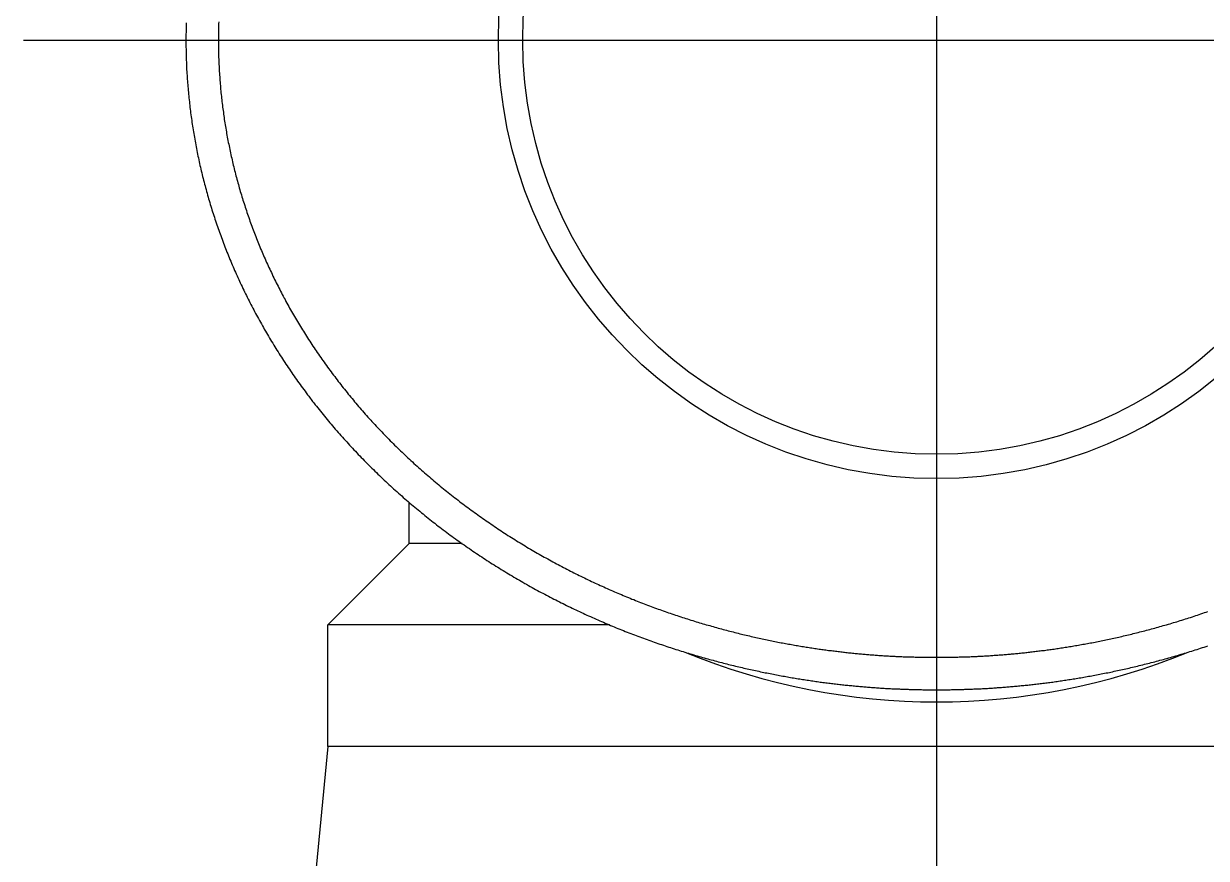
# Model space of a CAD drawing. Extents: x -42 to 69, y -46 to 10.
# Drawn here: x 46.01 to 60.59, y -10.07 to 0.2 of the extents above; entities that cross this region are included whole.
import ezdxf

# ---------------------------------------------------------------- set-up
doc = ezdxf.new("R2010")
doc.units = 0
doc.linetypes.add('CENTER', pattern=[50.8, 31.75, -6.35, 6.35, -6.35])
doc.layers.get('0').update_dxf_attribs({"linetype": 'CONTINUOUS'})
doc.layers.add('CENTER', color=1, linetype='CENTER')

msp = doc.modelspace()

# ---------------------------------------------------------------- linework, layer by layer
at = {"color": 7, "linetype": 'CONTINUOUS'}
for p, q in [((50.764, -6.2), (50.764, -5.692)), ((50.764, -6.2), (49.764, -7.2)), ((51.418, -6.2), (50.764, -6.2)), ((53.232, -7.2), (49.764, -7.2)), ((49.764, -8.7), (49.764, -7.2)), ((49.764, -8.7), (49.557, -10.848)), ((64.764, -8.7), (49.764, -8.7))]:
    msp.add_line(p, q, dxfattribs=at)
at = {"color": 7}
for points in [[(48.017, 0.214, 0), (48.017, 0.191, 0), (48.016, 0.168, 0), (48.015, 0.145, 0), (48.015, 0.122, 0), (48.015, 0.099, 0), (48.014, 0.075, 0), (48.014, 0.052, 0), (48.014, 0.029, 0), (48.014, 0.006, 0), (48.014, -0.017, 0), (48.014, -0.04, 0), (48.014, -0.064, 0), (48.014, -0.087, 0), (48.015, -0.11, 0), (48.015, -0.133, 0), (48.016, -0.156, 0), (48.016, -0.18, 0), (48.017, -0.203, 0), (48.017, -0.226, 0), (48.018, -0.249, 0), (48.019, -0.272, 0), (48.02, -0.295, 0), (48.021, -0.319, 0), (48.022, -0.342, 0), (48.023, -0.365, 0), (48.025, -0.388, 0), (48.026, -0.411, 0), (48.028, -0.434, 0), (48.029, -0.458, 0), (48.031, -0.481, 0), (48.032, -0.504, 0), (48.034, -0.527, 0), (48.036, -0.55, 0), (48.038, -0.573, 0), (48.04, -0.597, 0), (48.042, -0.62, 0), (48.044, -0.643, 0), (48.046, -0.666, 0), (48.048, -0.689, 0), (48.051, -0.712, 0), (48.053, -0.736, 0), (48.056, -0.759, 0), (48.058, -0.782, 0), (48.061, -0.805, 0), (48.063, -0.828, 0), (48.066, -0.851, 0), (48.069, -0.874, 0), (48.072, -0.897, 0), (48.075, -0.92, 0), (48.078, -0.944, 0), (48.082, -0.967, 0), (48.085, -0.99, 0), (48.088, -1.013, 0), (48.092, -1.036, 0), (48.095, -1.059, 0), (48.099, -1.082, 0), (48.103, -1.105, 0), (48.106, -1.128, 0), (48.11, -1.151, 0), (48.114, -1.174, 0), (48.118, -1.197, 0), (48.122, -1.221, 0), (48.126, -1.244, 0), (48.13, -1.267, 0), (48.135, -1.29, 0), (48.139, -1.313, 0), (48.144, -1.336, 0), (48.148, -1.359, 0), (48.153, -1.382, 0), (48.158, -1.405, 0), (48.162, -1.428, 0), (48.167, -1.451, 0), (48.172, -1.474, 0), (48.177, -1.497, 0), (48.182, -1.52, 0), (48.187, -1.543, 0), (48.193, -1.566, 0), (48.198, -1.588, 0), (48.203, -1.611, 0), (48.209, -1.634, 0), (48.215, -1.657, 0), (48.22, -1.68, 0), (48.226, -1.703, 0), (48.232, -1.726, 0), (48.238, -1.749, 0), (48.244, -1.772, 0), (48.25, -1.795, 0), (48.256, -1.817, 0), (48.262, -1.84, 0), (48.268, -1.863, 0), (48.275, -1.886, 0), (48.281, -1.909, 0), (48.288, -1.932, 0), (48.294, -1.954, 0), (48.301, -1.977, 0), (48.308, -2, 0), (48.314, -2.023, 0), (48.321, -2.046, 0), (48.328, -2.068, 0), (48.335, -2.091, 0), (48.343, -2.114, 0), (48.35, -2.137, 0), (48.357, -2.159, 0), (48.365, -2.182, 0), (48.372, -2.205, 0), (48.38, -2.227, 0), (48.387, -2.25, 0), (48.395, -2.273, 0), (48.403, -2.295, 0), (48.411, -2.318, 0), (48.419, -2.341, 0), (48.427, -2.363, 0), (48.435, -2.386, 0), (48.443, -2.408, 0), (48.451, -2.431, 0), (48.46, -2.453, 0), (48.468, -2.476, 0), (48.477, -2.499, 0), (48.485, -2.521, 0), (48.494, -2.544, 0), (48.503, -2.566, 0), (48.511, -2.588, 0), (48.52, -2.611, 0), (48.529, -2.633, 0), (48.538, -2.656, 0), (48.548, -2.678, 0), (48.557, -2.701, 0), (48.566, -2.723, 0), (48.576, -2.745, 0), (48.585, -2.768, 0), (48.595, -2.79, 0), (48.604, -2.812, 0), (48.614, -2.835, 0), (48.624, -2.857, 0), (48.634, -2.879, 0), (48.644, -2.902, 0), (48.654, -2.924, 0), (48.664, -2.946, 0), (48.674, -2.968, 0), (48.684, -2.99, 0), (48.695, -3.013, 0), (48.705, -3.035, 0), (48.716, -3.057, 0), (48.726, -3.079, 0), (48.737, -3.101, 0), (48.748, -3.123, 0), (48.759, -3.145, 0), (48.77, -3.167, 0), (48.781, -3.189, 0), (48.792, -3.211, 0), (48.803, -3.233, 0), (48.814, -3.255, 0), (48.826, -3.277, 0), (48.837, -3.299, 0), (48.849, -3.321, 0), (48.86, -3.343, 0), (48.872, -3.365, 0), (48.884, -3.387, 0), (48.895, -3.408, 0), (48.907, -3.43, 0), (48.919, -3.452, 0), (48.931, -3.474, 0), (48.944, -3.495, 0), (48.956, -3.517, 0), (48.968, -3.539, 0), (48.98, -3.561, 0), (48.993, -3.582, 0), (49.006, -3.604, 0), (49.018, -3.625, 0), (49.031, -3.647, 0), (49.044, -3.669, 0), (49.057, -3.69, 0), (49.07, -3.712, 0), (49.083, -3.733, 0), (49.096, -3.755, 0), (49.109, -3.776, 0), (49.123, -3.797, 0), (49.136, -3.819, 0), (49.149, -3.84, 0), (49.163, -3.862, 0), (49.177, -3.883, 0), (49.19, -3.904, 0), (49.204, -3.926, 0), (49.218, -3.947, 0), (49.232, -3.968, 0), (49.246, -3.989, 0), (49.26, -4.01, 0), (49.274, -4.031, 0), (49.289, -4.053, 0), (49.303, -4.074, 0), (49.318, -4.095, 0), (49.332, -4.116, 0), (49.347, -4.137, 0), (49.361, -4.158, 0), (49.376, -4.179, 0), (49.391, -4.2, 0), (49.406, -4.22, 0), (49.421, -4.241, 0), (49.436, -4.262, 0), (49.451, -4.283, 0), (49.466, -4.304, 0), (49.482, -4.324, 0), (49.497, -4.345, 0), (49.513, -4.366, 0), (49.528, -4.386, 0), (49.544, -4.407, 0), (49.559, -4.427, 0), (49.575, -4.448, 0), (49.591, -4.468, 0), (49.607, -4.489, 0), (49.623, -4.509, 0), (49.639, -4.529, 0), (49.655, -4.55, 0), (49.672, -4.57, 0), (49.688, -4.59, 0), (49.704, -4.61, 0), (49.721, -4.63, 0), (49.737, -4.651, 0), (49.754, -4.671, 0), (49.771, -4.691, 0), (49.788, -4.711, 0), (49.804, -4.731, 0), (49.821, -4.751, 0), (49.838, -4.77, 0), (49.855, -4.79, 0), (49.873, -4.81, 0), (49.89, -4.83, 0), (49.907, -4.849, 0), (49.925, -4.869, 0), (49.942, -4.889, 0), (49.959, -4.908, 0), (49.977, -4.928, 0), (49.995, -4.947, 0), (50.012, -4.967, 0), (50.03, -4.986, 0), (50.048, -5.005, 0), (50.066, -5.025, 0), (50.084, -5.044, 0), (50.102, -5.063, 0), (50.12, -5.082, 0), (50.138, -5.101, 0), (50.157, -5.12, 0), (50.175, -5.139, 0), (50.193, -5.158, 0), (50.212, -5.177, 0), (50.23, -5.196, 0), (50.249, -5.214, 0), (50.268, -5.233, 0), (50.286, -5.252, 0), (50.305, -5.27, 0), (50.324, -5.289, 0), (50.343, -5.307, 0), (50.362, -5.326, 0), (50.381, -5.344, 0), (50.4, -5.363, 0), (50.419, -5.381, 0), (50.438, -5.399, 0), (50.458, -5.417, 0), (50.477, -5.435, 0), (50.496, -5.453, 0), (50.516, -5.471, 0), (50.535, -5.489, 0), (50.555, -5.507, 0), (50.574, -5.525, 0), (50.594, -5.543, 0), (50.614, -5.56, 0), (50.633, -5.578, 0), (50.653, -5.596, 0), (50.673, -5.613, 0), (50.693, -5.631, 0), (50.713, -5.648, 0), (50.733, -5.665, 0), (50.753, -5.683, 0), (50.773, -5.7, 0), (50.794, -5.717, 0), (50.814, -5.734, 0), (50.834, -5.751, 0), (50.854, -5.768, 0), (50.875, -5.785, 0), (50.895, -5.802, 0), (50.916, -5.819, 0), (50.936, -5.835, 0), (50.957, -5.852, 0), (50.977, -5.869, 0), (50.998, -5.885, 0), (51.019, -5.902, 0), (51.04, -5.918, 0), (51.06, -5.934, 0), (51.081, -5.95, 0), (51.102, -5.967, 0), (51.123, -5.983, 0), (51.144, -5.999, 0), (51.165, -6.015, 0), (51.186, -6.031, 0), (51.207, -6.047, 0), (51.228, -6.062, 0), (51.249, -6.078, 0), (51.271, -6.094, 0), (51.292, -6.109, 0), (51.313, -6.125, 0), (51.335, -6.14, 0), (51.356, -6.156, 0), (51.377, -6.171, 0), (51.399, -6.186, 0), (51.42, -6.201, 0), (51.442, -6.216, 0), (51.463, -6.232, 0), (51.485, -6.246, 0), (51.507, -6.261, 0), (51.528, -6.276, 0), (51.55, -6.291, 0), (51.572, -6.306, 0), (51.593, -6.32, 0), (51.615, -6.335, 0), (51.637, -6.349, 0), (51.659, -6.364, 0), (51.681, -6.378, 0), (51.702, -6.392, 0), (51.724, -6.407, 0), (51.746, -6.421, 0), (51.768, -6.435, 0), (51.79, -6.449, 0), (51.812, -6.463, 0), (51.834, -6.477, 0), (51.856, -6.49, 0), (51.878, -6.504, 0), (51.9, -6.518, 0), (51.923, -6.531, 0), (51.945, -6.545, 0), (51.967, -6.558, 0), (51.989, -6.572, 0), (52.011, -6.585, 0), (52.033, -6.598, 0), (52.056, -6.611, 0), (52.078, -6.624, 0), (52.1, -6.637, 0), (52.123, -6.65, 0), (52.145, -6.663, 0), (52.167, -6.676, 0), (52.19, -6.689, 0), (52.212, -6.701, 0), (52.234, -6.714, 0), (52.257, -6.727, 0), (52.279, -6.739, 0), (52.301, -6.751, 0), (52.324, -6.764, 0), (52.346, -6.776, 0), (52.369, -6.788, 0), (52.391, -6.8, 0), (52.414, -6.812, 0), (52.436, -6.824, 0), (52.459, -6.836, 0), (52.481, -6.848, 0), (52.504, -6.859, 0), (52.526, -6.871, 0), (52.549, -6.883, 0), (52.571, -6.894, 0), (52.594, -6.906, 0), (52.616, -6.917, 0), (52.639, -6.928, 0), (52.661, -6.939, 0), (52.684, -6.951, 0), (52.706, -6.962, 0), (52.729, -6.973, 0), (52.752, -6.984, 0), (52.774, -6.994, 0), (52.797, -7.005, 0), (52.819, -7.016, 0), (52.842, -7.027, 0), (52.864, -7.037, 0), (52.887, -7.048, 0), (52.91, -7.058, 0), (52.932, -7.069, 0), (52.955, -7.079, 0), (52.977, -7.089, 0), (53, -7.099, 0), (53.023, -7.109, 0), (53.045, -7.119, 0), (53.068, -7.129, 0), (53.09, -7.139, 0), (53.113, -7.149, 0), (53.135, -7.159, 0), (53.158, -7.169, 0), (53.18, -7.178, 0), (53.203, -7.188, 0), (53.225, -7.197, 0), (53.248, -7.207, 0), (53.271, -7.216, 0), (53.293, -7.225, 0), (53.316, -7.235, 0), (53.338, -7.244, 0), (53.361, -7.253, 0), (53.383, -7.262, 0), (53.406, -7.271, 0), (53.428, -7.28, 0), (53.45, -7.289, 0), (53.473, -7.297, 0), (53.495, -7.306, 0), (53.518, -7.315, 0), (53.54, -7.323, 0), (53.563, -7.332, 0), (53.585, -7.34, 0), (53.608, -7.348, 0), (53.63, -7.357, 0), (53.652, -7.365, 0), (53.675, -7.373, 0), (53.697, -7.381, 0), (53.719, -7.389, 0), (53.742, -7.397, 0), (53.764, -7.405, 0), (53.786, -7.413, 0), (53.809, -7.421, 0), (53.831, -7.429, 0), (53.853, -7.436, 0), (53.875, -7.444, 0), (53.898, -7.451, 0), (53.92, -7.459, 0), (53.942, -7.466, 0), (53.964, -7.474, 0), (53.986, -7.481, 0), (54.008, -7.488, 0), (54.03, -7.495, 0), (54.053, -7.502, 0), (54.075, -7.509, 0), (54.096, -7.516, 0), (54.118, -7.523, 0), (54.141, -7.53, 0), (54.163, -7.537, 0), (54.184, -7.544, 0), (54.206, -7.55, 0), (54.228, -7.557, 0), (54.25, -7.563, 0), (54.272, -7.57, 0), (54.294, -7.576, 0), (54.315, -7.583, 0), (54.337, -7.589, 0), (54.359, -7.595, 0), (54.38, -7.601, 0), (54.402, -7.607, 0), (54.424, -7.613, 0), (54.445, -7.619, 0), (54.467, -7.625, 0), (54.488, -7.631, 0), (54.51, -7.637, 0), (54.531, -7.643, 0), (54.553, -7.648, 0), (54.574, -7.654, 0), (54.595, -7.66, 0), (54.617, -7.665, 0), (54.638, -7.671, 0), (54.659, -7.676, 0), (54.68, -7.681, 0), (54.701, -7.687, 0), (54.722, -7.692, 0), (54.743, -7.697, 0), (54.764, -7.702, 0), (54.785, -7.707, 0), (54.806, -7.712, 0), (54.827, -7.717, 0), (54.848, -7.722, 0), (54.869, -7.727, 0), (54.889, -7.732, 0), (54.91, -7.737, 0), (54.931, -7.741, 0), (54.951, -7.746, 0), (54.972, -7.75, 0), (54.992, -7.755, 0), (55.013, -7.759, 0), (55.033, -7.764, 0), (55.053, -7.768, 0), (55.073, -7.772, 0), (55.094, -7.777, 0), (55.114, -7.781, 0), (55.134, -7.785, 0), (55.154, -7.789, 0), (55.174, -7.793, 0), (55.194, -7.797, 0), (55.214, -7.801, 0), (55.233, -7.805, 0), (55.253, -7.809, 0), (55.273, -7.812, 0), (55.292, -7.816, 0), (55.312, -7.82, 0), (55.331, -7.823, 0), (55.351, -7.827, 0), (55.37, -7.831, 0), (55.389, -7.834, 0), (55.408, -7.837, 0), (55.427, -7.841, 0), (55.446, -7.844, 0), (55.465, -7.847, 0), (55.484, -7.851, 0), (55.503, -7.854, 0), (55.522, -7.857, 0), (55.54, -7.86, 0), (55.559, -7.863, 0), (55.578, -7.866, 0), (55.596, -7.869, 0), (55.614, -7.872, 0), (55.633, -7.875, 0), (55.651, -7.878, 0), (55.669, -7.88, 0), (55.687, -7.883, 0), (55.705, -7.886, 0), (55.723, -7.888, 0), (55.741, -7.891, 0), (55.759, -7.894, 0), (55.777, -7.896, 0), (55.795, -7.899, 0), (55.812, -7.901, 0), (55.83, -7.904, 0), (55.848, -7.906, 0), (55.865, -7.908, 0), (55.883, -7.911, 0), (55.9, -7.913, 0), (55.917, -7.915, 0), (55.935, -7.917, 0), (55.952, -7.919, 0), (55.969, -7.921, 0), (55.986, -7.923, 0), (56.004, -7.926, 0), (56.02, -7.928, 0), (56.038, -7.93, 0), (56.054, -7.931, 0), (56.071, -7.933, 0), (56.088, -7.935, 0), (56.105, -7.937, 0), (56.122, -7.939, 0), (56.138, -7.941, 0), (56.155, -7.942, 0), (56.172, -7.944, 0), (56.188, -7.946, 0), (56.205, -7.947, 0), (56.221, -7.949, 0), (56.237, -7.951, 0), (56.254, -7.952, 0), (56.27, -7.954, 0), (56.286, -7.955, 0), (56.303, -7.957, 0), (56.319, -7.958, 0), (56.335, -7.96, 0), (56.351, -7.961, 0), (56.367, -7.962, 0), (56.383, -7.964, 0), (56.399, -7.965, 0), (56.415, -7.966, 0), (56.431, -7.968, 0), (56.447, -7.969, 0), (56.463, -7.97, 0), (56.479, -7.971, 0), (56.495, -7.972, 0), (56.51, -7.973, 0), (56.526, -7.975, 0), (56.542, -7.976, 0), (56.557, -7.977, 0), (56.573, -7.978, 0), (56.589, -7.979, 0), (56.604, -7.98, 0), (56.62, -7.981, 0), (56.636, -7.982, 0), (56.651, -7.983, 0), (56.667, -7.983, 0), (56.682, -7.984, 0), (56.698, -7.985, 0), (56.713, -7.986, 0), (56.729, -7.987, 0), (56.744, -7.988, 0), (56.759, -7.988, 0), (56.775, -7.989, 0), (56.79, -7.99, 0), (56.806, -7.99, 0), (56.821, -7.991, 0), (56.836, -7.992, 0), (56.852, -7.992, 0), (56.867, -7.993, 0), (56.882, -7.993, 0), (56.898, -7.994, 0), (56.913, -7.994, 0), (56.928, -7.995, 0), (56.944, -7.995, 0), (56.959, -7.996, 0), (56.974, -7.996, 0), (56.989, -7.997, 0), (57.005, -7.997, 0), (57.02, -7.997, 0), (57.035, -7.998, 0), (57.05, -7.998, 0), (57.066, -7.998, 0), (57.081, -7.998, 0), (57.096, -7.999, 0), (57.111, -7.999, 0), (57.127, -7.999, 0), (57.142, -7.999, 0), (57.157, -7.999, 0), (57.172, -8, 0), (57.188, -8, 0), (57.203, -8, 0), (57.218, -8, 0), (57.233, -8, 0), (57.249, -8, 0), (57.264, -8, 0)], [(48.418, 0.224, 0), (48.417, 0.202, 0), (48.416, 0.18, 0), (48.416, 0.158, 0), (48.415, 0.137, 0), (48.415, 0.115, 0), (48.414, 0.093, 0), (48.414, 0.071, 0), (48.414, 0.049, 0), (48.414, 0.027, 0), (48.414, 0.006, 0), (48.414, -0.016, 0), (48.414, -0.038, 0), (48.414, -0.06, 0), (48.414, -0.082, 0), (48.415, -0.104, 0), (48.415, -0.125, 0), (48.416, -0.147, 0), (48.416, -0.169, 0), (48.417, -0.191, 0), (48.417, -0.213, 0), (48.418, -0.235, 0), (48.419, -0.257, 0), (48.42, -0.278, 0), (48.421, -0.3, 0), (48.422, -0.322, 0), (48.423, -0.344, 0), (48.424, -0.366, 0), (48.425, -0.388, 0), (48.427, -0.409, 0), (48.428, -0.431, 0), (48.43, -0.453, 0), (48.431, -0.475, 0), (48.433, -0.497, 0), (48.434, -0.519, 0), (48.436, -0.54, 0), (48.438, -0.562, 0), (48.44, -0.584, 0), (48.442, -0.606, 0), (48.444, -0.628, 0), (48.446, -0.649, 0), (48.449, -0.671, 0), (48.451, -0.693, 0), (48.453, -0.715, 0), (48.456, -0.737, 0), (48.458, -0.758, 0), (48.461, -0.78, 0), (48.463, -0.802, 0), (48.466, -0.824, 0), (48.469, -0.846, 0), (48.472, -0.867, 0), (48.475, -0.889, 0), (48.478, -0.911, 0), (48.481, -0.933, 0), (48.484, -0.954, 0), (48.487, -0.976, 0), (48.491, -0.998, 0), (48.494, -1.02, 0), (48.498, -1.042, 0), (48.501, -1.063, 0), (48.505, -1.085, 0), (48.508, -1.107, 0), (48.512, -1.129, 0), (48.516, -1.15, 0), (48.52, -1.172, 0), (48.524, -1.194, 0), (48.528, -1.215, 0), (48.532, -1.237, 0), (48.536, -1.259, 0), (48.541, -1.281, 0), (48.545, -1.302, 0), (48.549, -1.324, 0), (48.554, -1.346, 0), (48.558, -1.367, 0), (48.563, -1.389, 0), (48.568, -1.411, 0), (48.573, -1.432, 0), (48.578, -1.454, 0), (48.583, -1.476, 0), (48.587, -1.497, 0), (48.593, -1.519, 0), (48.598, -1.54, 0), (48.603, -1.562, 0), (48.608, -1.584, 0), (48.614, -1.605, 0), (48.619, -1.627, 0), (48.625, -1.649, 0), (48.63, -1.67, 0), (48.636, -1.692, 0), (48.642, -1.713, 0), (48.648, -1.735, 0), (48.654, -1.756, 0), (48.66, -1.778, 0), (48.666, -1.8, 0), (48.672, -1.821, 0), (48.678, -1.843, 0), (48.684, -1.864, 0), (48.691, -1.886, 0), (48.697, -1.907, 0), (48.704, -1.929, 0), (48.711, -1.95, 0), (48.717, -1.972, 0), (48.724, -1.993, 0), (48.731, -2.014, 0), (48.738, -2.036, 0), (48.745, -2.057, 0), (48.752, -2.079, 0), (48.759, -2.1, 0), (48.766, -2.122, 0), (48.773, -2.143, 0), (48.781, -2.164, 0), (48.788, -2.186, 0), (48.796, -2.207, 0), (48.803, -2.228, 0), (48.811, -2.25, 0), (48.819, -2.271, 0), (48.827, -2.292, 0), (48.834, -2.314, 0), (48.842, -2.335, 0), (48.85, -2.356, 0), (48.859, -2.378, 0), (48.867, -2.399, 0), (48.875, -2.42, 0), (48.883, -2.441, 0), (48.892, -2.463, 0), (48.9, -2.484, 0), (48.909, -2.505, 0), (48.918, -2.526, 0), (48.926, -2.547, 0), (48.935, -2.569, 0), (48.944, -2.59, 0), (48.953, -2.611, 0), (48.962, -2.632, 0), (48.971, -2.653, 0), (48.98, -2.674, 0), (48.99, -2.695, 0), (48.999, -2.716, 0), (49.008, -2.737, 0), (49.018, -2.758, 0), (49.028, -2.779, 0), (49.037, -2.8, 0), (49.047, -2.821, 0), (49.057, -2.842, 0), (49.067, -2.863, 0), (49.077, -2.884, 0), (49.087, -2.905, 0), (49.097, -2.926, 0), (49.107, -2.947, 0), (49.117, -2.968, 0), (49.128, -2.989, 0), (49.138, -3.01, 0), (49.149, -3.03, 0), (49.159, -3.051, 0), (49.17, -3.072, 0), (49.181, -3.093, 0), (49.191, -3.114, 0), (49.202, -3.134, 0), (49.213, -3.155, 0), (49.224, -3.176, 0), (49.236, -3.196, 0), (49.247, -3.217, 0), (49.258, -3.238, 0), (49.269, -3.258, 0), (49.281, -3.279, 0), (49.292, -3.3, 0), (49.304, -3.32, 0), (49.316, -3.341, 0), (49.327, -3.361, 0), (49.339, -3.382, 0), (49.351, -3.402, 0), (49.363, -3.423, 0), (49.375, -3.443, 0), (49.387, -3.464, 0), (49.4, -3.484, 0), (49.412, -3.504, 0), (49.424, -3.525, 0), (49.437, -3.545, 0), (49.449, -3.566, 0), (49.462, -3.586, 0), (49.475, -3.606, 0), (49.487, -3.626, 0), (49.5, -3.647, 0), (49.513, -3.667, 0), (49.526, -3.687, 0), (49.539, -3.707, 0), (49.553, -3.727, 0), (49.566, -3.748, 0), (49.579, -3.768, 0), (49.593, -3.788, 0), (49.606, -3.808, 0), (49.62, -3.828, 0), (49.633, -3.848, 0), (49.647, -3.868, 0), (49.661, -3.888, 0), (49.675, -3.908, 0), (49.688, -3.928, 0), (49.703, -3.947, 0), (49.717, -3.967, 0), (49.731, -3.987, 0), (49.745, -4.007, 0), (49.759, -4.027, 0), (49.774, -4.046, 0), (49.788, -4.066, 0), (49.803, -4.086, 0), (49.817, -4.105, 0), (49.832, -4.125, 0), (49.847, -4.144, 0), (49.862, -4.164, 0), (49.877, -4.184, 0), (49.892, -4.203, 0), (49.907, -4.222, 0), (49.922, -4.242, 0), (49.937, -4.261, 0), (49.952, -4.281, 0), (49.968, -4.3, 0), (49.983, -4.319, 0), (49.999, -4.338, 0), (50.014, -4.358, 0), (50.03, -4.377, 0), (50.046, -4.396, 0), (50.062, -4.415, 0), (50.078, -4.434, 0), (50.093, -4.453, 0), (50.109, -4.472, 0), (50.126, -4.491, 0), (50.142, -4.51, 0), (50.158, -4.529, 0), (50.174, -4.547, 0), (50.191, -4.566, 0), (50.207, -4.585, 0), (50.224, -4.604, 0), (50.24, -4.622, 0), (50.257, -4.641, 0), (50.274, -4.66, 0), (50.291, -4.678, 0), (50.307, -4.696, 0), (50.324, -4.715, 0), (50.341, -4.733, 0), (50.358, -4.752, 0), (50.376, -4.77, 0), (50.393, -4.788, 0), (50.41, -4.806, 0), (50.427, -4.825, 0), (50.445, -4.843, 0), (50.462, -4.861, 0), (50.48, -4.879, 0), (50.497, -4.897, 0), (50.515, -4.915, 0), (50.533, -4.933, 0), (50.55, -4.95, 0), (50.568, -4.968, 0), (50.586, -4.986, 0), (50.604, -5.003, 0), (50.622, -5.021, 0), (50.64, -5.039, 0), (50.658, -5.056, 0), (50.677, -5.074, 0), (50.695, -5.091, 0), (50.713, -5.108, 0), (50.731, -5.126, 0), (50.75, -5.143, 0), (50.768, -5.16, 0), (50.787, -5.177, 0), (50.806, -5.194, 0), (50.824, -5.212, 0), (50.843, -5.229, 0), (50.862, -5.245, 0), (50.88, -5.262, 0), (50.899, -5.279, 0), (50.918, -5.296, 0), (50.937, -5.313, 0), (50.956, -5.329, 0), (50.975, -5.346, 0), (50.994, -5.362, 0), (51.014, -5.379, 0), (51.033, -5.395, 0), (51.052, -5.412, 0), (51.071, -5.428, 0), (51.091, -5.444, 0), (51.11, -5.46, 0), (51.13, -5.477, 0), (51.149, -5.493, 0), (51.169, -5.509, 0), (51.188, -5.525, 0), (51.208, -5.541, 0), (51.227, -5.556, 0), (51.247, -5.572, 0), (51.267, -5.588, 0), (51.287, -5.604, 0), (51.307, -5.619, 0), (51.327, -5.635, 0), (51.347, -5.65, 0), (51.367, -5.665, 0), (51.387, -5.681, 0), (51.407, -5.696, 0), (51.427, -5.711, 0), (51.447, -5.726, 0), (51.467, -5.742, 0), (51.487, -5.757, 0), (51.508, -5.771, 0), (51.528, -5.786, 0), (51.548, -5.801, 0), (51.569, -5.816, 0), (51.589, -5.831, 0), (51.61, -5.845, 0), (51.63, -5.86, 0), (51.651, -5.874, 0), (51.671, -5.889, 0), (51.692, -5.903, 0), (51.713, -5.918, 0), (51.733, -5.932, 0), (51.754, -5.946, 0), (51.775, -5.96, 0), (51.795, -5.974, 0), (51.816, -5.988, 0), (51.837, -6.002, 0), (51.858, -6.016, 0), (51.879, -6.03, 0), (51.9, -6.043, 0), (51.921, -6.057, 0), (51.941, -6.071, 0), (51.962, -6.084, 0), (51.983, -6.098, 0), (52.005, -6.111, 0), (52.026, -6.124, 0), (52.047, -6.138, 0), (52.068, -6.151, 0), (52.089, -6.164, 0), (52.11, -6.177, 0), (52.131, -6.19, 0), (52.153, -6.203, 0), (52.174, -6.216, 0), (52.195, -6.229, 0), (52.216, -6.242, 0), (52.237, -6.254, 0), (52.259, -6.267, 0), (52.28, -6.279, 0), (52.301, -6.292, 0), (52.323, -6.304, 0), (52.344, -6.316, 0), (52.366, -6.329, 0), (52.387, -6.341, 0), (52.408, -6.353, 0), (52.43, -6.365, 0), (52.451, -6.377, 0), (52.473, -6.389, 0), (52.494, -6.401, 0), (52.516, -6.413, 0), (52.537, -6.424, 0), (52.559, -6.436, 0), (52.58, -6.448, 0), (52.602, -6.459, 0), (52.623, -6.47, 0), (52.645, -6.482, 0), (52.666, -6.493, 0), (52.688, -6.504, 0), (52.71, -6.516, 0), (52.731, -6.527, 0), (52.753, -6.538, 0), (52.774, -6.549, 0), (52.796, -6.559, 0), (52.818, -6.57, 0), (52.839, -6.581, 0), (52.861, -6.592, 0), (52.882, -6.602, 0), (52.904, -6.613, 0), (52.926, -6.623, 0), (52.947, -6.634, 0), (52.969, -6.644, 0), (52.991, -6.654, 0), (53.012, -6.665, 0), (53.034, -6.675, 0), (53.056, -6.685, 0), (53.077, -6.695, 0), (53.099, -6.705, 0), (53.12, -6.715, 0), (53.142, -6.725, 0), (53.164, -6.734, 0), (53.185, -6.744, 0), (53.207, -6.754, 0), (53.229, -6.763, 0), (53.251, -6.773, 0), (53.272, -6.782, 0), (53.294, -6.792, 0), (53.315, -6.801, 0), (53.337, -6.81, 0), (53.359, -6.819, 0), (53.38, -6.828, 0), (53.402, -6.838, 0), (53.423, -6.846, 0), (53.445, -6.855, 0), (53.467, -6.864, 0), (53.488, -6.873, 0), (53.51, -6.882, 0), (53.532, -6.89, 0), (53.553, -6.899, 0), (53.575, -6.908, 0), (53.596, -6.916, 0), (53.618, -6.924, 0), (53.639, -6.933, 0), (53.661, -6.941, 0), (53.682, -6.949, 0), (53.704, -6.957, 0), (53.726, -6.966, 0), (53.747, -6.974, 0), (53.769, -6.982, 0), (53.79, -6.989, 0), (53.812, -6.997, 0), (53.833, -7.005, 0), (53.854, -7.013, 0), (53.876, -7.021, 0), (53.897, -7.028, 0), (53.919, -7.036, 0), (53.94, -7.043, 0), (53.962, -7.051, 0), (53.983, -7.058, 0), (54.004, -7.065, 0), (54.026, -7.072, 0), (54.047, -7.08, 0), (54.068, -7.087, 0), (54.09, -7.094, 0), (54.111, -7.101, 0), (54.132, -7.108, 0), (54.153, -7.115, 0), (54.174, -7.121, 0), (54.196, -7.128, 0), (54.217, -7.135, 0), (54.238, -7.141, 0), (54.259, -7.148, 0), (54.28, -7.154, 0), (54.301, -7.161, 0), (54.322, -7.167, 0), (54.343, -7.174, 0), (54.364, -7.18, 0), (54.385, -7.186, 0), (54.406, -7.192, 0), (54.427, -7.198, 0), (54.448, -7.204, 0), (54.469, -7.21, 0), (54.49, -7.216, 0), (54.511, -7.222, 0), (54.531, -7.228, 0), (54.552, -7.234, 0), (54.573, -7.24, 0), (54.593, -7.245, 0), (54.614, -7.251, 0), (54.635, -7.256, 0), (54.655, -7.262, 0), (54.676, -7.267, 0), (54.696, -7.273, 0), (54.717, -7.278, 0), (54.737, -7.283, 0), (54.758, -7.288, 0), (54.778, -7.293, 0), (54.798, -7.299, 0), (54.818, -7.304, 0), (54.839, -7.309, 0), (54.859, -7.314, 0), (54.879, -7.318, 0), (54.899, -7.323, 0), (54.919, -7.328, 0), (54.939, -7.333, 0), (54.959, -7.337, 0), (54.979, -7.342, 0), (54.999, -7.346, 0), (55.019, -7.351, 0), (55.038, -7.355, 0), (55.058, -7.36, 0), (55.078, -7.364, 0), (55.097, -7.368, 0), (55.117, -7.373, 0), (55.136, -7.377, 0), (55.156, -7.381, 0), (55.175, -7.385, 0), (55.195, -7.389, 0), (55.214, -7.393, 0), (55.233, -7.397, 0), (55.252, -7.401, 0), (55.272, -7.405, 0), (55.291, -7.409, 0), (55.31, -7.412, 0), (55.329, -7.416, 0), (55.348, -7.42, 0), (55.367, -7.423, 0), (55.385, -7.427, 0), (55.404, -7.43, 0), (55.423, -7.434, 0), (55.441, -7.437, 0), (55.46, -7.44, 0), (55.478, -7.444, 0), (55.496, -7.447, 0), (55.515, -7.45, 0), (55.533, -7.453, 0), (55.551, -7.456, 0), (55.569, -7.459, 0), (55.587, -7.462, 0), (55.605, -7.465, 0), (55.623, -7.468, 0), (55.641, -7.471, 0), (55.659, -7.474, 0), (55.676, -7.477, 0), (55.694, -7.479, 0), (55.712, -7.482, 0), (55.729, -7.485, 0), (55.746, -7.488, 0), (55.764, -7.49, 0), (55.781, -7.493, 0), (55.798, -7.495, 0), (55.816, -7.498, 0), (55.833, -7.5, 0), (55.85, -7.502, 0), (55.867, -7.505, 0), (55.884, -7.507, 0), (55.901, -7.509, 0), (55.918, -7.512, 0), (55.934, -7.514, 0), (55.951, -7.516, 0), (55.968, -7.518, 0), (55.985, -7.52, 0), (56.001, -7.522, 0), (56.018, -7.524, 0), (56.034, -7.526, 0), (56.051, -7.528, 0), (56.067, -7.53, 0), (56.084, -7.532, 0), (56.1, -7.534, 0), (56.116, -7.536, 0), (56.132, -7.538, 0), (56.148, -7.539, 0), (56.164, -7.541, 0), (56.181, -7.543, 0), (56.197, -7.545, 0), (56.212, -7.546, 0), (56.228, -7.548, 0), (56.244, -7.549, 0), (56.26, -7.551, 0), (56.276, -7.552, 0), (56.292, -7.554, 0), (56.307, -7.555, 0), (56.323, -7.557, 0), (56.339, -7.558, 0), (56.354, -7.56, 0), (56.37, -7.561, 0), (56.385, -7.562, 0), (56.401, -7.564, 0), (56.416, -7.565, 0), (56.431, -7.566, 0), (56.447, -7.568, 0), (56.462, -7.569, 0), (56.477, -7.57, 0), (56.493, -7.571, 0), (56.508, -7.572, 0), (56.523, -7.573, 0), (56.538, -7.574, 0), (56.554, -7.576, 0), (56.569, -7.577, 0), (56.584, -7.578, 0), (56.599, -7.579, 0), (56.614, -7.58, 0), (56.629, -7.58, 0), (56.644, -7.581, 0), (56.659, -7.582, 0), (56.674, -7.583, 0), (56.689, -7.584, 0), (56.704, -7.585, 0), (56.719, -7.586, 0), (56.734, -7.586, 0), (56.749, -7.587, 0), (56.764, -7.588, 0), (56.778, -7.589, 0), (56.793, -7.589, 0), (56.808, -7.59, 0), (56.823, -7.591, 0), (56.837, -7.591, 0), (56.852, -7.592, 0), (56.867, -7.593, 0), (56.882, -7.593, 0), (56.897, -7.594, 0), (56.911, -7.594, 0), (56.926, -7.595, 0), (56.941, -7.595, 0), (56.955, -7.596, 0), (56.97, -7.596, 0), (56.985, -7.596, 0), (56.999, -7.597, 0), (57.014, -7.597, 0), (57.029, -7.597, 0), (57.044, -7.598, 0), (57.058, -7.598, 0), (57.073, -7.598, 0), (57.088, -7.599, 0), (57.102, -7.599, 0), (57.117, -7.599, 0), (57.132, -7.599, 0), (57.146, -7.599, 0), (57.161, -7.6, 0), (57.176, -7.6, 0), (57.19, -7.6, 0), (57.205, -7.6, 0), (57.22, -7.6, 0), (57.234, -7.6, 0), (57.249, -7.6, 0), (57.264, -7.6, 0)], [(57.264, -7.6, 0), (57.279, -7.6, 0), (57.293, -7.6, 0), (57.308, -7.6, 0), (57.323, -7.6, 0), (57.337, -7.6, 0), (57.352, -7.6, 0), (57.367, -7.6, 0), (57.381, -7.599, 0), (57.396, -7.599, 0), (57.411, -7.599, 0), (57.425, -7.599, 0), (57.44, -7.599, 0), (57.455, -7.598, 0), (57.469, -7.598, 0), (57.484, -7.598, 0), (57.499, -7.597, 0), (57.514, -7.597, 0), (57.528, -7.597, 0), (57.543, -7.596, 0), (57.558, -7.596, 0), (57.572, -7.595, 0), (57.587, -7.595, 0), (57.602, -7.595, 0), (57.616, -7.594, 0), (57.631, -7.594, 0), (57.646, -7.593, 0), (57.661, -7.592, 0), (57.675, -7.592, 0), (57.69, -7.591, 0), (57.705, -7.591, 0), (57.72, -7.59, 0), (57.735, -7.589, 0), (57.749, -7.589, 0), (57.764, -7.588, 0), (57.779, -7.587, 0), (57.794, -7.586, 0), (57.809, -7.586, 0), (57.824, -7.585, 0), (57.839, -7.584, 0), (57.854, -7.583, 0), (57.869, -7.582, 0), (57.884, -7.581, 0), (57.899, -7.58, 0), (57.914, -7.58, 0), (57.929, -7.579, 0), (57.944, -7.578, 0), (57.959, -7.577, 0), (57.974, -7.575, 0), (57.989, -7.574, 0), (58.005, -7.573, 0), (58.02, -7.572, 0), (58.035, -7.571, 0), (58.05, -7.57, 0), (58.066, -7.569, 0), (58.081, -7.568, 0), (58.096, -7.566, 0), (58.112, -7.565, 0), (58.127, -7.564, 0), (58.142, -7.562, 0), (58.158, -7.561, 0), (58.174, -7.56, 0), (58.189, -7.558, 0), (58.205, -7.557, 0), (58.22, -7.555, 0), (58.236, -7.554, 0), (58.252, -7.552, 0), (58.268, -7.551, 0), (58.283, -7.549, 0), (58.299, -7.548, 0), (58.315, -7.546, 0), (58.331, -7.545, 0), (58.347, -7.543, 0), (58.363, -7.541, 0), (58.379, -7.539, 0), (58.395, -7.538, 0), (58.412, -7.536, 0), (58.428, -7.534, 0), (58.444, -7.532, 0), (58.46, -7.53, 0), (58.477, -7.528, 0), (58.493, -7.526, 0), (58.51, -7.524, 0), (58.526, -7.522, 0), (58.543, -7.52, 0), (58.559, -7.518, 0), (58.576, -7.516, 0), (58.593, -7.514, 0), (58.61, -7.512, 0), (58.627, -7.509, 0), (58.643, -7.507, 0), (58.66, -7.505, 0), (58.677, -7.503, 0), (58.694, -7.5, 0), (58.712, -7.498, 0), (58.729, -7.495, 0), (58.746, -7.493, 0), (58.763, -7.49, 0), (58.781, -7.488, 0), (58.798, -7.485, 0), (58.816, -7.482, 0), (58.833, -7.48, 0), (58.851, -7.477, 0), (58.869, -7.474, 0), (58.886, -7.471, 0), (58.904, -7.468, 0), (58.922, -7.465, 0), (58.94, -7.462, 0), (58.958, -7.459, 0), (58.976, -7.456, 0), (58.995, -7.453, 0), (59.013, -7.45, 0), (59.031, -7.447, 0), (59.05, -7.444, 0), (59.068, -7.44, 0), (59.087, -7.437, 0), (59.105, -7.434, 0), (59.124, -7.43, 0), (59.142, -7.427, 0), (59.161, -7.423, 0), (59.18, -7.42, 0), (59.199, -7.416, 0), (59.218, -7.412, 0), (59.237, -7.408, 0), (59.256, -7.405, 0), (59.275, -7.401, 0), (59.294, -7.397, 0), (59.314, -7.393, 0), (59.333, -7.389, 0), (59.352, -7.385, 0), (59.372, -7.381, 0), (59.391, -7.377, 0), (59.411, -7.373, 0), (59.43, -7.368, 0), (59.45, -7.364, 0), (59.469, -7.36, 0), (59.489, -7.355, 0), (59.509, -7.351, 0), (59.529, -7.346, 0), (59.549, -7.342, 0), (59.569, -7.337, 0), (59.589, -7.333, 0), (59.608, -7.328, 0), (59.629, -7.323, 0), (59.649, -7.318, 0), (59.669, -7.313, 0), (59.689, -7.308, 0), (59.709, -7.303, 0), (59.729, -7.298, 0), (59.75, -7.293, 0), (59.77, -7.288, 0), (59.79, -7.283, 0), (59.811, -7.278, 0), (59.831, -7.272, 0), (59.852, -7.267, 0), (59.872, -7.262, 0), (59.893, -7.256, 0), (59.913, -7.251, 0), (59.934, -7.245, 0), (59.955, -7.239, 0), (59.975, -7.234, 0), (59.996, -7.228, 0), (60.017, -7.222, 0), (60.038, -7.216, 0), (60.059, -7.21, 0), (60.079, -7.204, 0), (60.1, -7.198, 0), (60.121, -7.192, 0), (60.142, -7.186, 0), (60.163, -7.18, 0), (60.184, -7.173, 0), (60.205, -7.167, 0), (60.226, -7.161, 0), (60.247, -7.154, 0), (60.268, -7.148, 0), (60.289, -7.141, 0), (60.311, -7.135, 0), (60.332, -7.128, 0), (60.353, -7.121, 0), (60.374, -7.114, 0), (60.395, -7.108, 0), (60.417, -7.101, 0), (60.438, -7.094, 0), (60.459, -7.087, 0), (60.481, -7.079, 0), (60.502, -7.072, 0), (60.523, -7.065, 0), (60.545, -7.058, 0), (60.566, -7.05, 0), (60.587, -7.043, 0), (60.609, -7.036, 0)], [(57.264, -8, 0), (57.279, -8, 0), (57.294, -8, 0), (57.31, -8, 0), (57.325, -8, 0), (57.34, -8, 0), (57.355, -8, 0), (57.371, -7.999, 0), (57.386, -7.999, 0), (57.401, -7.999, 0), (57.416, -7.999, 0), (57.432, -7.999, 0), (57.447, -7.998, 0), (57.462, -7.998, 0), (57.477, -7.998, 0), (57.493, -7.998, 0), (57.508, -7.997, 0), (57.523, -7.997, 0), (57.538, -7.997, 0), (57.554, -7.996, 0), (57.569, -7.996, 0), (57.584, -7.995, 0), (57.6, -7.995, 0), (57.615, -7.994, 0), (57.63, -7.994, 0), (57.645, -7.993, 0), (57.661, -7.993, 0), (57.676, -7.992, 0), (57.691, -7.992, 0), (57.707, -7.991, 0), (57.722, -7.99, 0), (57.737, -7.99, 0), (57.753, -7.989, 0), (57.768, -7.988, 0), (57.784, -7.987, 0), (57.799, -7.987, 0), (57.815, -7.986, 0), (57.83, -7.985, 0), (57.846, -7.984, 0), (57.861, -7.983, 0), (57.877, -7.983, 0), (57.892, -7.982, 0), (57.908, -7.981, 0), (57.923, -7.98, 0), (57.939, -7.979, 0), (57.955, -7.978, 0), (57.97, -7.977, 0), (57.986, -7.976, 0), (58.002, -7.975, 0), (58.017, -7.973, 0), (58.033, -7.972, 0), (58.049, -7.971, 0), (58.065, -7.97, 0), (58.081, -7.969, 0), (58.097, -7.968, 0), (58.113, -7.966, 0), (58.129, -7.965, 0), (58.145, -7.964, 0), (58.161, -7.962, 0), (58.177, -7.961, 0), (58.193, -7.96, 0), (58.209, -7.958, 0), (58.225, -7.957, 0), (58.241, -7.955, 0), (58.258, -7.954, 0), (58.274, -7.952, 0), (58.29, -7.951, 0), (58.307, -7.949, 0), (58.323, -7.947, 0), (58.34, -7.946, 0), (58.356, -7.944, 0), (58.373, -7.942, 0), (58.389, -7.941, 0), (58.406, -7.939, 0), (58.423, -7.937, 0), (58.44, -7.935, 0), (58.456, -7.933, 0), (58.473, -7.931, 0), (58.49, -7.93, 0), (58.507, -7.928, 0), (58.524, -7.926, 0), (58.541, -7.924, 0), (58.558, -7.921, 0), (58.575, -7.919, 0), (58.593, -7.917, 0), (58.61, -7.915, 0), (58.627, -7.913, 0), (58.645, -7.911, 0), (58.662, -7.908, 0), (58.68, -7.906, 0), (58.697, -7.904, 0), (58.715, -7.901, 0), (58.733, -7.899, 0), (58.75, -7.896, 0), (58.768, -7.894, 0), (58.786, -7.891, 0), (58.804, -7.888, 0), (58.822, -7.886, 0), (58.84, -7.883, 0), (58.858, -7.88, 0), (58.876, -7.878, 0), (58.895, -7.875, 0), (58.913, -7.872, 0), (58.931, -7.869, 0), (58.95, -7.866, 0), (58.968, -7.863, 0), (58.987, -7.86, 0), (59.006, -7.857, 0), (59.024, -7.854, 0), (59.043, -7.851, 0), (59.062, -7.847, 0), (59.081, -7.844, 0), (59.1, -7.841, 0), (59.119, -7.837, 0), (59.138, -7.834, 0), (59.158, -7.831, 0), (59.177, -7.827, 0), (59.196, -7.823, 0), (59.216, -7.82, 0), (59.235, -7.816, 0), (59.255, -7.812, 0), (59.275, -7.809, 0), (59.294, -7.805, 0), (59.314, -7.801, 0), (59.334, -7.797, 0), (59.354, -7.793, 0), (59.374, -7.789, 0), (59.394, -7.785, 0), (59.414, -7.781, 0), (59.434, -7.777, 0), (59.454, -7.772, 0), (59.474, -7.768, 0), (59.495, -7.764, 0), (59.515, -7.759, 0), (59.535, -7.755, 0), (59.556, -7.75, 0), (59.576, -7.746, 0), (59.597, -7.741, 0), (59.617, -7.736, 0), (59.638, -7.732, 0), (59.659, -7.727, 0), (59.68, -7.722, 0), (59.7, -7.717, 0), (59.721, -7.712, 0), (59.742, -7.707, 0), (59.763, -7.702, 0), (59.784, -7.697, 0), (59.805, -7.692, 0), (59.826, -7.686, 0), (59.847, -7.681, 0), (59.868, -7.676, 0), (59.89, -7.67, 0), (59.911, -7.665, 0), (59.932, -7.659, 0), (59.953, -7.654, 0), (59.975, -7.648, 0), (59.996, -7.643, 0), (60.017, -7.637, 0), (60.039, -7.631, 0), (60.06, -7.625, 0), (60.082, -7.619, 0), (60.104, -7.613, 0), (60.125, -7.607, 0), (60.147, -7.601, 0), (60.169, -7.595, 0), (60.19, -7.589, 0), (60.212, -7.582, 0), (60.234, -7.576, 0), (60.255, -7.57, 0), (60.277, -7.563, 0), (60.299, -7.557, 0), (60.321, -7.55, 0), (60.343, -7.543, 0), (60.365, -7.537, 0), (60.387, -7.53, 0), (60.409, -7.523, 0), (60.431, -7.516, 0), (60.453, -7.509, 0), (60.475, -7.502, 0), (60.497, -7.495, 0), (60.519, -7.488, 0), (60.541, -7.481, 0), (60.563, -7.473, 0), (60.586, -7.466, 0), (60.608, -7.459, 0)]]:
    msp.add_polyline3d(points, dxfattribs=at)
at = {"color": 7, "linetype": 'CONTINUOUS'}
for radius in [5.4, 5.1]:
    msp.add_circle((57.264, 0), radius, dxfattribs=at)
msp.add_arc((57.264, 0), 8.15, 247.6401, 292.3599, dxfattribs=at)
at = {"layer": 'CENTER', "color": 1, "linetype": 'CENTER'}
for p, q in [((57.264, 10.15), (57.264, -30.3)), ((46.014, 0), (68.514, 0))]:
    msp.add_line(p, q, dxfattribs=at)

doc.saveas('drawing.dxf')
